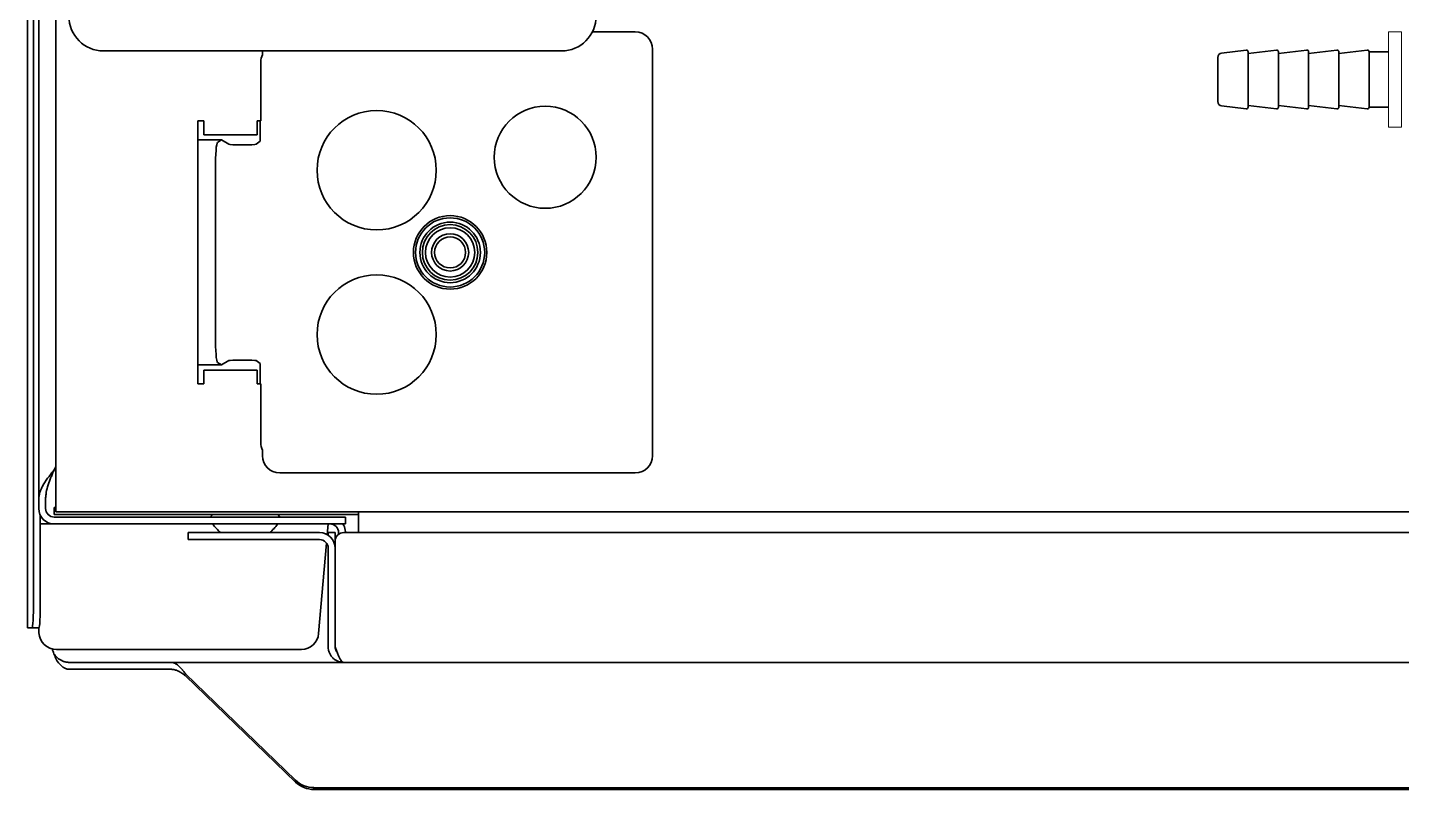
# Model space of a CAD drawing. Extents: x 6336 to 10269, y -393 to 3371.
# Drawn here: x 8426.8 to 8585.8, y 2565.8 to 2653.9 of the extents above; entities that cross this region are included whole.
import ezdxf

# ---------------------------------------------------------------- set-up
doc = ezdxf.new("R2010")
doc.units = 0
doc.header["$LTSCALE"] = 5
doc.layers.get('0').update_dxf_attribs({"linetype": 'CONTINUOUS', "lineweight": 0})
doc.layers.add('1', color=7, linetype='CONTINUOUS', true_color=0xffffff)

msp = doc.modelspace()

# ---------------------------------------------------------------- linework, layer by layer
for p, q in [((8585.77, 2653.43), (8584.27, 2653.43)), ((8584.27, 2642.43), (8584.27, 2653.43)), ((8585.77, 2653.43), (8585.77, 2642.43)), ((8584.27, 2651.13), (8584.27, 2644.73)), ((8585.77, 2642.43), (8584.27, 2642.43))]:
    msp.add_line(p, q)
at = {"layer": '1', "color": 7, "linetype": 'Continuous', "lineweight": 35}
for p, q in [((8428.07, 2599.33), (8428.07, 3234.73)), ((8426.77, 3233.93), (8426.77, 2584.53)), ((8427.46, 2587.53), (8427.46, 3230.93)), ((8430.07, 2692.72), (8430.07, 2599.73)), ((8497.11, 2653.43), (8492.14, 2653.43)), ((8435.57, 2651.23), (8488.57, 2651.23)), ((8453.97, 2650.79), (8453.97, 2651.23)), ((8499.11, 2604.43), (8499.11, 2651.43)), ((8564.96, 2650.98), (8567.8, 2651.32)), ((8568.02, 2650.93), (8571.3, 2651.32)), ((8568.02, 2644.73), (8568.02, 2651.13)), ((8571.52, 2650.93), (8574.8, 2651.32)), ((8571.52, 2644.73), (8571.52, 2651.13)), ((8575.02, 2650.93), (8578.3, 2651.32)), ((8575.02, 2644.73), (8575.02, 2651.13)), ((8578.52, 2650.93), (8581.8, 2651.32)), ((8578.52, 2644.73), (8578.52, 2651.13)), ((8582.02, 2651.13), (8584.27, 2651.13)), ((8582.02, 2651.13), (8582.02, 2644.73)), ((8453.77, 2649.93), (8453.77, 2643.13)), ((8564.52, 2647.93), (8564.52, 2650.48)), ((8564.52, 2645.37), (8564.52, 2647.93)), ((8567.8, 2644.53), (8564.96, 2644.87)), ((8571.3, 2644.53), (8568.02, 2644.93)), ((8574.8, 2644.53), (8571.52, 2644.93)), ((8578.3, 2644.53), (8575.02, 2644.93)), ((8581.8, 2644.53), (8578.52, 2644.93)), ((8584.27, 2644.73), (8582.02, 2644.73)), ((8446.47, 2643.13), (8446.47, 2612.73)), ((8447.17, 2643.13), (8446.47, 2643.13)), ((8447.17, 2641.53), (8447.17, 2643.13)), ((8453.37, 2643.13), (8453.37, 2641.53)), ((8453.77, 2643.13), (8453.37, 2643.13)), ((8453.69, 2640.78), (8453.69, 2643.13)), ((8453.37, 2641.53), (8447.17, 2641.53)), ((8446.47, 2640.93), (8449.23, 2640.93)), ((8448.76, 2640.65), (8449.23, 2640.93)), ((8449.23, 2640.93), (8450.06, 2640.43)), ((8451.55, 2640.36), (8451.73, 2640.36)), ((8453.23, 2640.43), (8453.69, 2640.78)), ((8448.52, 2618.2), (8448.52, 2637.65)), ((8446.47, 2614.93), (8449.23, 2614.93)), ((8447.17, 2612.73), (8447.17, 2614.33)), ((8447.17, 2614.33), (8453.37, 2614.33)), ((8448.76, 2615.21), (8449.23, 2614.93)), ((8449.23, 2614.93), (8450.06, 2615.42)), ((8451.55, 2615.49), (8451.73, 2615.49)), ((8453.23, 2615.42), (8453.69, 2615.07)), ((8453.37, 2614.33), (8453.37, 2612.73)), ((8453.69, 2612.73), (8453.69, 2615.07)), ((8446.47, 2612.73), (8447.17, 2612.73)), ((8453.37, 2612.73), (8453.77, 2612.73)), ((8453.77, 2612.73), (8453.77, 2605.93)), ((8453.97, 2605.06), (8453.97, 2604.42)), ((8429.87, 2602.79), (8430.07, 2603.14)), ((8455.97, 2602.43), (8497.11, 2602.43)), ((8430.07, 2597.93), (8430.07, 2599.73)), ((8428.07, 2598.33), (8428.07, 2599.33)), ((8428.87, 2598.33), (8428.87, 2599.33)), ((8429.87, 2597.63), (8429.87, 2598.43)), ((8429.87, 2598.43), (8430.07, 2598.43)), ((8428.26, 2597.53), (8428.26, 2587.53)), ((8429.87, 2596.53), (8428.26, 2596.53)), ((8435.37, 2597.63), (8429.87, 2597.63)), ((8461.57, 2597.33), (8429.87, 2597.33)), ((8429.87, 2596.53), (8461.57, 2596.53)), ((8615.58, 2597.93), (8430.07, 2597.93)), ((8465.07, 2597.63), (8435.37, 2597.63)), ((8461.57, 2596.53), (8461.46, 2595.29)), ((8461.57, 2597.33), (8463.57, 2597.33)), ((8463.57, 2596.53), (8461.57, 2596.53)), ((8463.57, 2597.33), (8463.57, 2596.53)), ((8465.07, 2597.93), (8465.07, 2596.93)), ((8465.07, 2596.93), (8465.07, 2595.53)), ((8445.37, 2595.53), (8447.37, 2595.53)), ((8445.37, 2594.73), (8445.37, 2595.53)), ((8447.37, 2595.53), (8460.57, 2595.53)), ((8461.57, 2595.22), (8461.57, 2595.53)), ((8461.57, 2595.53), (8462.37, 2595.53)), ((8462.37, 2595.53), (8462.37, 2594.53)), ((8462.77, 2595.33), (8462.77, 2595.53)), ((8617.48, 2595.53), (8463.37, 2595.53)), ((8447.37, 2594.73), (8445.37, 2594.73)), ((8447.37, 2594.73), (8460.57, 2594.73)), ((8461.38, 2594.32), (8460.46, 2583.85)), ((8461.57, 2593.73), (8461.57, 2582.33)), ((8462.37, 2594.53), (8462.37, 2582.33)), ((8426.77, 2584.53), (8426.78, 2584.53)), ((8426.78, 2584.53), (8427.31, 2584.53)), ((8428.1, 2584.53), (8427.31, 2584.53)), ((8428.07, 2584.53), (8428.09, 2583.95)), ((8428.09, 2583.96), (8428.09, 2583.95)), ((8430.14, 2582.03), (8430.6, 2582.03)), ((8430.6, 2582.03), (8435.58, 2582.03)), ((8435.58, 2582.03), (8458.47, 2582.03)), ((8431.57, 2580.53), (8443.39, 2580.53)), ((8443.39, 2579.73), (8431.57, 2579.73)), ((8443.39, 2580.53), (8463.37, 2580.53)), ((8445.06, 2579.19), (8457.8, 2566.89)), ((8457.8, 2566.68), (8445.06, 2578.98)), ((8617.48, 2580.53), (8463.37, 2580.53)), ((8457.8, 2566.68), (8457.8, 2566.89)), ((8459.92, 2566.04), (8459.92, 2565.83)), ((8680.92, 2566.04), (8459.92, 2566.04)), ((8680.92, 2565.83), (8459.92, 2565.83))]:
    msp.add_line(p, q, dxfattribs=at)
for centre, radius in [((8467.18, 2637.43), 6.9), ((8467.18, 2637.43), 6.9), ((8486.68, 2638.93), 5.9), ((8486.68, 2638.93), 5.9), ((8475.68, 2627.93), 4.25), ((8475.68, 2627.93), 4), ((8475.68, 2627.93), 3.5), ((8475.68, 2627.93), 3.21), ((8475.68, 2627.93), 2.85), ((8475.68, 2627.93), 2.15), ((8475.68, 2627.93), 1.79), ((8467.18, 2618.43), 6.9), ((8467.18, 2618.43), 6.9)]:
    msp.add_circle(centre, radius, dxfattribs=at)
for centre, radius, start, end in [((8455.77, 2649.93), 2, 154.4696, 180), ((8565.02, 2650.48), 0.5, 96.9365, 180), ((8567.82, 2651.13), 0.2, 0, 96.9365), ((8571.32, 2651.13), 0.2, 0, 96.9365), ((8574.82, 2651.13), 0.2, 0, 96.9365), ((8578.32, 2651.13), 0.2, 0, 96.9365), ((8581.82, 2651.13), 0.2, 0, 96.9365), ((8565.02, 2645.37), 0.5, 180, 263.0635), ((8567.82, 2644.73), 0.2, 263.0635, 0), ((8571.32, 2644.73), 0.2, 263.0635, 0), ((8574.82, 2644.73), 0.2, 263.0635, 0), ((8578.32, 2644.73), 0.2, 263.0635, 0), ((8581.82, 2644.73), 0.2, 263.0635, 0), ((8455.77, 2605.93), 2, 180, 205.5304), ((8429.87, 2598.33), 1.8, 180, 270), ((8429.87, 2598.33), 1, 180, 270), ((8448.37, 2597.23), 0.4, 90, 165.5216), ((8452.17, 2599.25), 4.8, 214.5183, 230.8045), ((8451.77, 2599.25), 4.8, 309.1952, 325.4817), ((8455.57, 2597.23), 0.4, 14.4784, 90), ((8461.77, 2595.53), 1, 0, 90), ((8461.77, 2595.53), 1.8, 9, 33.7492), ((8460.57, 2593.73), 1.8, 0, 90), ((8463.37, 2594.53), 1, 90, 180), ((8461.77, 2595.53), 1.8, 0, 9), ((8460.57, 2593.73), 1, 0, 90), ((8458.47, 2584.03), 2, 270, 355), ((8432.57, 2582.77), 3, 193.1969, 204.4698)]:
    msp.add_arc(centre, radius, start, end, dxfattribs=at)
for centre, major_axis, ratio, start_param, end_param in [((8435.57, 2655.23), (2.83, 2.83), 0.999695, 2.356347, 3.926839), ((8488.57, 2655.23), (-2.83, 2.83), 0.999695, 2.356347, 3.926839), ((8497.11, 2651.42), (0.63, 1.9), 0.998478, 5.034353, 6.604236), ((8448.78, 2637.65), (0, -3), 0.087489, 3.193953, 4.712389), ((8451.55, 2640.44), (1.5, 0), 0.052408, 3.228859, 4.712389), ((8451.73, 2640.44), (1.5, 0), 0.052408, 4.712389, 6.213372), ((8448.78, 2618.2), (0, -3), 0.087489, 4.712389, 6.230825), ((8451.55, 2615.41), (1.5, 0), 0.052408, 1.570796, 3.054326), ((8451.73, 2615.41), (1.5, 0), 0.052408, 0.069813, 1.570796), ((8455.97, 2604.43), (-1.61, -1.2), 0.996204, 5.64185, 7.208996), ((8497.11, 2604.43), (-0.63, 1.9), 0.998478, 2.820542, 4.390425), ((8427.31, 2587.53), (0, -3), 0.052336, 0, 1.570796), ((8428.1, 2587.53), (0, 3), 0.052336, 3.141593, 4.712389), ((8430.14, 2584.03), (2.05, 0), 0.974464, 3.176499, 4.712389), ((8459.92, 2568.94), (-3, 0), 0.965926, 0.785398, 1.570796), ((8459.92, 2568.73), (3, 0), 0.965926, 3.926991, 4.712389)]:
    msp.add_ellipse(centre, major_axis=major_axis, ratio=ratio, start_param=start_param, end_param=end_param, dxfattribs=at)
for points, knots in [([(8428.07, 2599.33), (8428.07, 2599.36), (8428.07, 2599.4), (8428.08, 2599.47), (8428.08, 2599.58), (8428.1, 2599.69), (8428.13, 2599.9), (8428.16, 2600.05), (8428.23, 2600.26), (8428.26, 2600.33), (8428.3, 2600.44), (8428.31, 2600.48), (8428.34, 2600.55), (8428.36, 2600.59), (8428.44, 2600.77), (8428.52, 2600.91), (8428.68, 2601.21), (8428.78, 2601.35), (8428.97, 2601.64), (8429.08, 2601.78), (8429.24, 2602), (8429.29, 2602.07), (8429.38, 2602.18), (8429.41, 2602.21), (8429.46, 2602.29), (8429.49, 2602.32), (8429.64, 2602.5), (8429.76, 2602.65), (8429.87, 2602.79)], [0, 0, 0, 0, 0.03125, 0.03125, 0.0625, 0.125, 0.125, 0.25, 0.25, 0.3125, 0.3125, 0.34375, 0.34375, 0.375, 0.375, 0.5, 0.5, 0.625, 0.625, 0.75, 0.75, 0.8125, 0.8125, 0.84375, 0.84375, 0.875, 0.875, 1, 1, 1, 1]), ([(8429.87, 2602.79), (8429.86, 2602.75), (8429.84, 2602.72), (8429.81, 2602.65), (8429.79, 2602.61), (8429.74, 2602.5), (8429.71, 2602.43), (8429.61, 2602.21), (8429.55, 2602.07), (8429.37, 2601.64), (8429.26, 2601.35), (8429.07, 2600.77), (8429, 2600.48), (8428.92, 2600.05), (8428.91, 2599.91), (8428.89, 2599.69), (8428.88, 2599.62), (8428.87, 2599.47), (8428.87, 2599.4), (8428.87, 2599.33)], [0, 0, 0, 0, 0.03125, 0.03125, 0.0625, 0.0625, 0.125, 0.125, 0.25, 0.25, 0.5, 0.5, 0.75, 0.75, 0.875, 0.875, 0.9375, 0.9375, 1, 1, 1, 1]), ([(8463.37, 2580.53), (8463.26, 2580.53), (8463.14, 2580.54), (8462.91, 2580.58), (8462.79, 2580.62), (8462.58, 2580.71), (8462.47, 2580.76), (8462.27, 2580.89), (8462.18, 2580.97), (8462.02, 2581.14), (8461.94, 2581.23), (8461.81, 2581.42), (8461.75, 2581.53), (8461.66, 2581.75), (8461.63, 2581.86), (8461.58, 2582.09), (8461.57, 2582.21), (8461.57, 2582.33)], [0, 0, 0, 0, 0.125, 0.125, 0.25, 0.25, 0.375, 0.375, 0.5, 0.5, 0.625, 0.625, 0.75, 0.75, 0.875, 0.875, 1, 1, 1, 1]), ([(8462.57, 2581.73), (8462.56, 2581.74), (8462.53, 2581.78), (8462.49, 2581.86), (8462.44, 2581.97), (8462.4, 2582.09), (8462.38, 2582.21), (8462.37, 2582.29), (8462.37, 2582.33)], [0, 0, 0, 0, 0.058545, 0.246836, 0.435127, 0.623418, 0.811709, 1, 1, 1, 1]), ([(8430.45, 2580.38), (8430.38, 2580.45), (8430.32, 2580.53), (8430.23, 2580.66), (8430.2, 2580.71), (8430.15, 2580.8), (8430.12, 2580.85), (8430.05, 2580.99), (8430, 2581.1), (8429.95, 2581.23), (8429.94, 2581.26), (8429.92, 2581.31), (8429.89, 2581.39), (8429.86, 2581.47), (8429.84, 2581.53)], [0, 0, 0, 0, 0.25, 0.25, 0.375, 0.375, 0.5, 0.5, 0.75, 0.75, 0.8125, 0.8125, 0.875, 1, 1, 1, 1]), ([(8429.84, 2581.53), (8429.88, 2581.46), (8429.92, 2581.4), (8429.99, 2581.3), (8430.01, 2581.27), (8430.06, 2581.22), (8430.09, 2581.19), (8430.14, 2581.13), (8430.17, 2581.11), (8430.22, 2581.06), (8430.25, 2581.04), (8430.33, 2580.97), (8430.39, 2580.93), (8430.45, 2580.89)], [0, 0, 0, 0, 0.25, 0.25, 0.375, 0.375, 0.5, 0.5, 0.625, 0.625, 0.75, 0.75, 1, 1, 1, 1]), ([(8430.45, 2580.89), (8430.55, 2580.83), (8430.64, 2580.78), (8430.78, 2580.71), (8430.83, 2580.69), (8430.92, 2580.65), (8430.97, 2580.64), (8431.04, 2580.61), (8431.06, 2580.61), (8431.11, 2580.59), (8431.13, 2580.59), (8431.2, 2580.57), (8431.29, 2580.55), (8431.39, 2580.54), (8431.48, 2580.53), (8431.53, 2580.53), (8431.57, 2580.53)], [0, 0, 0, 0, 0.25, 0.25, 0.375, 0.375, 0.5, 0.5, 0.5625, 0.5625, 0.625, 0.625, 0.75, 0.875, 0.875, 1, 1, 1, 1]), ([(8431.57, 2579.73), (8431.55, 2579.73), (8431.53, 2579.73), (8431.48, 2579.73), (8431.46, 2579.73), (8431.39, 2579.74), (8431.34, 2579.76), (8431.2, 2579.8), (8431.11, 2579.84), (8430.99, 2579.91), (8430.97, 2579.93), (8430.92, 2579.96), (8430.9, 2579.97), (8430.83, 2580.03), (8430.78, 2580.06), (8430.64, 2580.19), (8430.55, 2580.28), (8430.45, 2580.38)], [0, 0, 0, 0, 0.0625, 0.0625, 0.125, 0.125, 0.25, 0.25, 0.5, 0.5, 0.5625, 0.5625, 0.625, 0.625, 0.75, 0.75, 1, 1, 1, 1]), ([(8443.39, 2580.53), (8443.46, 2580.53), (8443.53, 2580.52), (8443.63, 2580.49), (8443.67, 2580.48), (8443.74, 2580.46), (8443.77, 2580.45), (8443.88, 2580.4), (8443.95, 2580.36), (8444.09, 2580.27), (8444.15, 2580.21), (8444.29, 2580.09), (8444.36, 2580.03), (8444.5, 2579.88), (8444.57, 2579.81), (8444.66, 2579.71), (8444.68, 2579.68), (8444.71, 2579.64), (8444.73, 2579.62), (8444.78, 2579.56), (8444.82, 2579.51), (8444.92, 2579.38), (8444.99, 2579.29), (8445.06, 2579.19)], [0, 0, 0, 0, 0.125, 0.125, 0.1875, 0.1875, 0.25, 0.25, 0.375, 0.375, 0.5, 0.5, 0.625, 0.625, 0.75, 0.75, 0.78125, 0.78125, 0.8125, 0.8125, 0.875, 0.875, 1, 1, 1, 1]), ([(8445.06, 2578.98), (8445.02, 2579.01), (8444.99, 2579.04), (8444.94, 2579.08), (8444.92, 2579.09), (8444.88, 2579.11), (8444.8, 2579.18), (8444.71, 2579.24), (8444.5, 2579.37), (8444.37, 2579.45), (8444.09, 2579.59), (8443.95, 2579.64), (8443.74, 2579.69), (8443.67, 2579.7), (8443.58, 2579.71), (8443.57, 2579.72), (8443.53, 2579.72), (8443.48, 2579.72), (8443.43, 2579.73), (8443.39, 2579.73)], [0, 0, 0, 0, 0.0625, 0.0625, 0.09375, 0.09375, 0.125, 0.25, 0.25, 0.5, 0.5, 0.75, 0.75, 0.875, 0.875, 0.90625, 0.90625, 0.9375, 1, 1, 1, 1])]:
    msp.add_open_spline(points, degree=3, knots=knots, dxfattribs=at)
msp.add_open_spline([(8463.37, 2580.53), (8463.35, 2580.53), (8463.3, 2580.53), (8463.22, 2580.57), (8463.14, 2580.64), (8463.06, 2580.73), (8462.99, 2580.84), (8462.91, 2580.98), (8462.83, 2581.13), (8462.76, 2581.3), (8462.68, 2581.49), (8462.6, 2581.69), (8462.53, 2581.89), (8462.45, 2582.11), (8462.4, 2582.25), (8462.37, 2582.33)], degree=3, dxfattribs=at)

doc.saveas('drawing.dxf')
